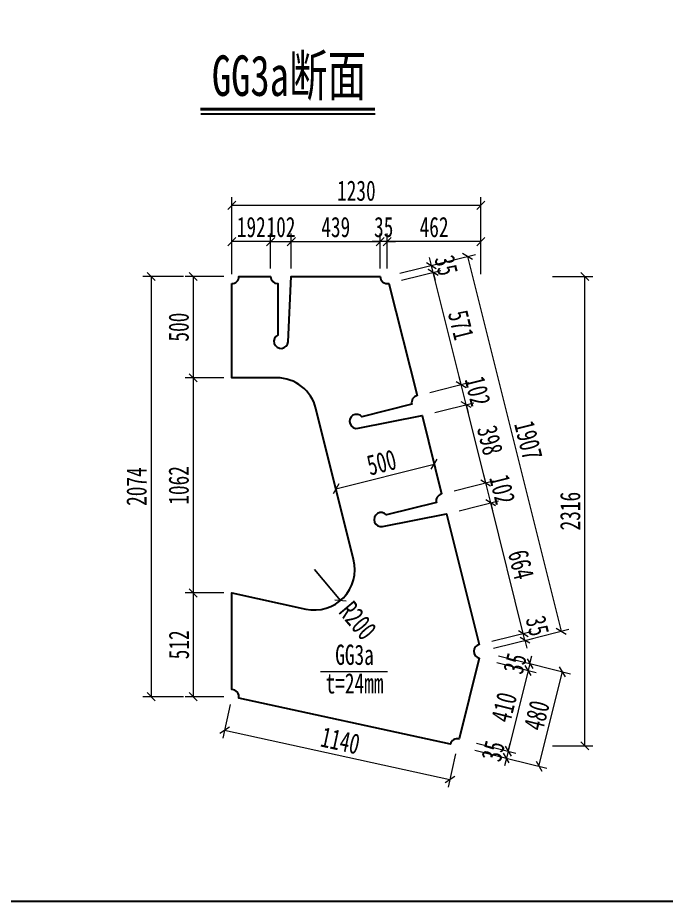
# Model space of a CAD drawing. Header units: millimetres. Extents: x -89049 to 410567, y -307459 to -100425.
# Drawn here: x 156833 to 160037, y -295945 to -291584 of the extents above; entities that cross this region are included whole.
import ezdxf
from ezdxf.enums import TextEntityAlignment as Align

# ---------------------------------------------------------------- set-up
doc = ezdxf.new("R2010")
doc.units = ezdxf.units.MM
doc.layers.get('Defpoints').update_dxf_attribs({"color": 8})
for name, color, linetype, lineweight in [('文字', 7, 'Continuous', 15), ('标注线及字体', 2, 'Continuous', 15), ('细实线', 4, 'Continuous', 15), ('钢板粗线', 1, 'Continuous', 25)]:
    doc.layers.add(name, color=color, linetype=linetype, lineweight=lineweight)
doc.styles.add('111', font='', dxfattribs={"width": 0.7})
doc.styles.add('BM_Dim', font='', dxfattribs={"width": 0.85})
doc.styles.get('111').set_extended_font_data('仿宋_GB2312')
doc.styles.get('BM_Dim').set_extended_font_data('仿宋_GB2312')
doc.dimstyles.new('200', dxfattribs={"dimscale": 0, "dimtxt": 2.5, "dimasz": 1, "dimexe": 1, "dimexo": 1, "dimgap": 0.6, "dimtad": 1, "dimdec": 0, "dimdsep": 46, "dimtxsty": '111', "dimblk": 'OBLIQUE', "dimcen": 0, "dimclrd": 4, "dimclre": 4, "dimclrt": 4, "dimadec": 1, "dimazin": 2, "dimtfac": 1, "dimtdec": 0, "dimtix": 1, "dimtmove": 2, "dimatfit": 3, "dimfxl": 4, "dimfxlon": 1, "dimtolj": 1, "dimlwd": -1, "dimlwe": -1, "dimarcsym": 0})

# ---------------------------------------------------------------- blocks, each defined once
blk = doc.blocks.new('_Oblique')
at = {"color": 0, "linetype": 'ByBlock', "lineweight": -2}
blk.add_line((-0.5, -0.5), (0.5, 0.5), dxfattribs=at)
blk = doc.blocks.new('*D2755')
at = {"layer": 'Defpoints', "color": 0, "transparency": 16777216}
for p in [(157890.9, -292688.9), (158082.4, -292860.8), (157890.9, -292895.8)]:
    blk.add_point(p, dxfattribs=at)
at = {"layer": '细实线', "color": 4, "transparency": 16777216}
for p, q in [((157890.9, -292848.9), (157890.9, -292648.9)), ((158082.4, -292820.8), (158082.4, -292648.9)), ((158082.4, -292688.9), (157890.9, -292688.9))]:
    blk.add_line(p, q, dxfattribs=at)
at = {"layer": '细实线', "color": 4, "transparency": 16777216, "xscale": 40, "yscale": 40, "zscale": 40, "rotation": 180}
blk.add_blockref('_Oblique', (157890.9, -292688.9), dxfattribs=at)
at = {"layer": '细实线', "color": 4, "transparency": 16777216, "xscale": 40, "yscale": 40, "zscale": 40}
blk.add_blockref('_Oblique', (158082.4, -292688.9), dxfattribs=at)
at = {"layer": '细实线', "color": 4, "transparency": 16777216, "insert": (157986.7, -292617.3), "char_height": 100, "attachment_point": 5, "style": '111'}
blk.add_mtext('\\A1;192', dxfattribs=at)
blk = doc.blocks.new('*D2756')
at = {"layer": 'Defpoints', "color": 0, "transparency": 16777216}
for p in [(158184.4, -292688.9), (158082.4, -292860.7), (158184.4, -292860.8)]:
    blk.add_point(p, dxfattribs=at)
at = {"layer": '细实线', "color": 4, "transparency": 16777216}
for p, q in [((158082.4, -292820.7), (158082.4, -292648.9)), ((158184.4, -292820.8), (158184.4, -292648.9)), ((158082.4, -292688.9), (158042.4, -292688.9)), ((158082.4, -292688.9), (158184.4, -292688.9)), ((158184.4, -292688.9), (158224.4, -292688.9))]:
    blk.add_line(p, q, dxfattribs=at)
at = {"layer": '细实线', "color": 4, "transparency": 16777216, "xscale": 40, "yscale": 40, "zscale": 40}
blk.add_blockref('_Oblique', (158082.4, -292688.9), dxfattribs=at)
at = {"layer": '细实线', "color": 4, "transparency": 16777216, "xscale": 40, "yscale": 40, "zscale": 40, "rotation": 180}
blk.add_blockref('_Oblique', (158184.4, -292688.9), dxfattribs=at)
at = {"layer": '细实线', "color": 4, "transparency": 16777216, "insert": (158133.4, -292617.3), "char_height": 100, "attachment_point": 5, "style": '111'}
blk.add_mtext('\\A1;102', dxfattribs=at)
blk = doc.blocks.new('*D2757')
at = {"layer": 'Defpoints', "color": 0, "transparency": 16777216}
for p in [(158623.4, -292688.9), (158184.4, -292860.8), (158623.4, -292860.8)]:
    blk.add_point(p, dxfattribs=at)
at = {"layer": '细实线', "color": 4, "transparency": 16777216}
for p, q in [((158184.4, -292820.8), (158184.4, -292648.9)), ((158623.4, -292820.8), (158623.4, -292648.9)), ((158184.4, -292688.9), (158623.4, -292688.9))]:
    blk.add_line(p, q, dxfattribs=at)
at = {"layer": '细实线', "color": 4, "transparency": 16777216, "xscale": 40, "yscale": 40, "zscale": 40, "rotation": 180}
blk.add_blockref('_Oblique', (158184.4, -292688.9), dxfattribs=at)
at = {"layer": '细实线', "color": 4, "transparency": 16777216, "xscale": 40, "yscale": 40, "zscale": 40}
blk.add_blockref('_Oblique', (158623.4, -292688.9), dxfattribs=at)
at = {"layer": '细实线', "color": 4, "transparency": 16777216, "insert": (158403.9, -292617.3), "char_height": 100, "attachment_point": 5, "style": '111'}
blk.add_mtext('\\A1;439', dxfattribs=at)
blk = doc.blocks.new('*D2758')
at = {"layer": 'Defpoints', "color": 0, "transparency": 16777216}
for p in [(158623.4, -292688.9), (158623.4, -292860.7), (158658.4, -292860.7)]:
    blk.add_point(p, dxfattribs=at)
at = {"layer": '细实线', "color": 4, "transparency": 16777216}
for p, q in [((158623.4, -292820.7), (158623.4, -292648.9)), ((158658.4, -292820.7), (158658.4, -292648.9)), ((158623.4, -292688.9), (158583.4, -292688.9)), ((158658.4, -292688.9), (158623.4, -292688.9)), ((158658.4, -292688.9), (158698.4, -292688.9))]:
    blk.add_line(p, q, dxfattribs=at)
at = {"layer": '细实线', "color": 4, "transparency": 16777216, "xscale": 40, "yscale": 40, "zscale": 40}
blk.add_blockref('_Oblique', (158623.4, -292688.9), dxfattribs=at)
at = {"layer": '细实线', "color": 4, "transparency": 16777216, "xscale": 40, "yscale": 40, "zscale": 40, "rotation": 180}
blk.add_blockref('_Oblique', (158658.4, -292688.9), dxfattribs=at)
at = {"layer": '细实线', "color": 4, "transparency": 16777216, "insert": (158640.9, -292617.3), "char_height": 100, "attachment_point": 5, "style": '111'}
blk.add_mtext('\\A1;35', dxfattribs=at)
blk = doc.blocks.new('*D2759')
at = {"layer": 'Defpoints', "color": 0, "transparency": 16777216}
for p in [(159120.9, -292509.5), (159120.9, -292843.1), (157890.9, -292895.8)]:
    blk.add_point(p, dxfattribs=at)
at = {"layer": '细实线', "color": 4, "transparency": 16777216}
for p, q in [((157890.9, -292669.5), (157890.9, -292469.5)), ((159120.9, -292669.5), (159120.9, -292469.5)), ((157890.9, -292509.5), (159120.9, -292509.5))]:
    blk.add_line(p, q, dxfattribs=at)
at = {"layer": '细实线', "color": 4, "transparency": 16777216, "xscale": 40, "yscale": 40, "zscale": 40, "rotation": 180}
blk.add_blockref('_Oblique', (157890.9, -292509.5), dxfattribs=at)
at = {"layer": '细实线', "color": 4, "transparency": 16777216, "xscale": 40, "yscale": 40, "zscale": 40}
blk.add_blockref('_Oblique', (159120.9, -292509.5), dxfattribs=at)
at = {"layer": '细实线', "color": 4, "transparency": 16777216, "insert": (158505.9, -292438), "char_height": 100, "attachment_point": 5, "style": '111'}
blk.add_mtext('\\A1;1230', dxfattribs=at)
blk = doc.blocks.new('*D2793')
at = {"layer": 'Defpoints', "color": 0, "transparency": 16777216}
for p in [(159169.2, -293978.3), (158951.4, -294032.8), (159112.4, -294676.9)]:
    blk.add_point(p, dxfattribs=at)
at = {"layer": '细实线', "color": 4, "transparency": 16777216}
for p, q in [((159014, -294017.1), (159208, -293968.6)), ((159330.3, -294622.5), (159169.2, -293978.3)), ((159175, -294661.3), (159369.1, -294612.8))]:
    blk.add_line(p, q, dxfattribs=at)
at = {"layer": '细实线', "color": 4, "transparency": 16777216, "xscale": 40, "yscale": 40, "zscale": 40}
for p, rotation in [((159169.2, -293978.3), 104.0357949053812), ((159330.3, -294622.5), 284.0357949053811)]:
    blk.add_blockref('_Oblique', p, dxfattribs=dict(at, rotation=rotation))
at = {"layer": '细实线', "color": 4, "transparency": 16777216, "insert": (159319.2, -294283), "char_height": 100, "attachment_point": 5, "rotation": 284.0358, "style": '111'}
blk.add_mtext('\\A1;664', dxfattribs=at)
blk = doc.blocks.new('*D2794')
at = {"layer": 'Defpoints', "color": 0, "transparency": 16777216}
for p in [(159144.5, -293879.4), (158926.6, -293933.8), (158951.4, -294032.8)]:
    blk.add_point(p, dxfattribs=at)
at = {"layer": '细实线', "color": 4, "transparency": 16777216}
for p, q in [((159144.5, -293879.4), (159134.8, -293840.6)), ((158989.3, -293918.2), (159183.3, -293869.7)), ((159169.2, -293978.3), (159144.5, -293879.4)), ((159014, -294017.1), (159208, -293968.6)), ((159169.2, -293978.3), (159178.9, -294017.1))]:
    blk.add_line(p, q, dxfattribs=at)
at = {"layer": '细实线', "color": 4, "transparency": 16777216, "xscale": 40, "yscale": 40, "zscale": 40}
for p, rotation in [((159144.5, -293879.4), 284.0358325336415), ((159169.2, -293978.3), 104.0358325336415)]:
    blk.add_blockref('_Oblique', p, dxfattribs=dict(at, rotation=rotation))
at = {"layer": '细实线', "color": 4, "transparency": 16777216, "insert": (159226.3, -293911.5), "char_height": 100, "attachment_point": 5, "rotation": 284.0358, "style": '111'}
blk.add_mtext('\\A1;102', dxfattribs=at)
blk = doc.blocks.new('*D2795')
at = {"layer": 'Defpoints', "color": 0, "transparency": 16777216}
for p in [(159048, -293493.3), (158830.1, -293547.7), (158926.6, -293933.8)]:
    blk.add_point(p, dxfattribs=at)
at = {"layer": '细实线', "color": 4, "transparency": 16777216}
for p, q in [((158892.7, -293532.1), (159086.8, -293483.6)), ((159144.5, -293879.4), (159048, -293493.3)), ((158989.3, -293918.2), (159183.3, -293869.7))]:
    blk.add_line(p, q, dxfattribs=at)
at = {"layer": '细实线', "color": 4, "transparency": 16777216, "xscale": 40, "yscale": 40, "zscale": 40}
for p, rotation in [((159048, -293493.3), 104.0358325336421), ((159144.5, -293879.4), 284.035832533642)]:
    blk.add_blockref('_Oblique', p, dxfattribs=dict(at, rotation=rotation))
at = {"layer": '细实线', "color": 4, "transparency": 16777216, "insert": (159165.7, -293669), "char_height": 100, "attachment_point": 5, "rotation": 284.0358, "style": '111'}
blk.add_mtext('\\A1;398', dxfattribs=at)
blk = doc.blocks.new('*D2796')
at = {"layer": 'Defpoints', "color": 0, "transparency": 16777216}
for p in [(159023.2, -293394.3), (158805.4, -293448.8), (158830.1, -293547.7)]:
    blk.add_point(p, dxfattribs=at)
at = {"layer": '细实线', "color": 4, "transparency": 16777216}
for p, q in [((159023.2, -293394.3), (159013.5, -293355.5)), ((158868, -293433.1), (159062, -293384.6)), ((159048, -293493.3), (159023.2, -293394.3)), ((158892.7, -293532.1), (159086.8, -293483.6)), ((159048, -293493.3), (159057.7, -293532.1))]:
    blk.add_line(p, q, dxfattribs=at)
at = {"layer": '细实线', "color": 4, "transparency": 16777216, "xscale": 40, "yscale": 40, "zscale": 40}
for p, rotation in [((159023.2, -293394.3), 284.0358325336258), ((159048, -293493.3), 104.0358325336257)]:
    blk.add_blockref('_Oblique', p, dxfattribs=dict(at, rotation=rotation))
at = {"layer": '细实线', "color": 4, "transparency": 16777216, "insert": (159105, -293426.4), "char_height": 100, "attachment_point": 5, "rotation": 284.0358, "style": '111'}
blk.add_mtext('\\A1;102', dxfattribs=at)
blk = doc.blocks.new('*D2797')
at = {"layer": 'Defpoints', "color": 0, "transparency": 16777216}
for p in [(158884.8, -292840.4), (158666.9, -292894.9), (158805.4, -293448.8)]:
    blk.add_point(p, dxfattribs=at)
at = {"layer": '细实线', "color": 4, "transparency": 16777216}
for p, q in [((158729.5, -292879.2), (158923.6, -292830.7)), ((159023.2, -293394.3), (158884.8, -292840.4)), ((158868, -293433.1), (159062, -293384.6))]:
    blk.add_line(p, q, dxfattribs=at)
at = {"layer": '细实线', "color": 4, "transparency": 16777216, "xscale": 40, "yscale": 40, "zscale": 40}
for p, rotation in [((158884.8, -292840.4), 104.035815635598), ((159023.2, -293394.3), 284.0358156355979)]:
    blk.add_blockref('_Oblique', p, dxfattribs=dict(at, rotation=rotation))
at = {"layer": '细实线', "color": 4, "transparency": 16777216, "insert": (159022.4, -293100.3), "char_height": 100, "attachment_point": 5, "rotation": 284.0358, "style": '111'}
blk.add_mtext('\\A1;571', dxfattribs=at)
blk = doc.blocks.new('*D2798')
at = {"layer": 'Defpoints', "color": 0, "transparency": 16777216}
for p in [(158876.3, -292806.5), (158658.4, -292860.8), (158666.9, -292894.9)]:
    blk.add_point(p, dxfattribs=at)
at = {"layer": '细实线', "color": 4, "transparency": 16777216}
for p, q in [((158721.1, -292845.2), (158915.1, -292796.8)), ((158876.3, -292806.5), (158866.6, -292767.7)), ((158729.5, -292879.3), (158923.6, -292830.9)), ((158884.8, -292840.6), (158876.3, -292806.5)), ((158884.8, -292840.6), (158894.5, -292879.4))]:
    blk.add_line(p, q, dxfattribs=at)
at = {"layer": '细实线', "color": 4, "transparency": 16777216, "xscale": 40, "yscale": 40, "zscale": 40}
for p, rotation in [((158876.3, -292806.5), 283.9963879387598), ((158884.8, -292840.6), 103.9963879387598)]:
    blk.add_blockref('_Oblique', p, dxfattribs=dict(at, rotation=rotation))
at = {"layer": '细实线', "color": 4, "transparency": 16777216, "insert": (158950, -292806.2), "char_height": 100, "attachment_point": 5, "rotation": 283.9964, "style": '111'}
blk.add_mtext('\\A1;35', dxfattribs=at)
blk = doc.blocks.new('*D2799')
at = {"layer": 'Defpoints', "color": 0, "transparency": 16777216}
for p in [(158658.4, -292860.9), (159517.2, -294611.8), (159120.9, -294710.9)]:
    blk.add_point(p, dxfattribs=at)
at = {"layer": '细实线', "color": 4, "transparency": 16777216}
for p, q in [((158899.5, -292800.7), (159093.6, -292752.1)), ((159054.8, -292761.8), (159517.2, -294611.8)), ((159362, -294650.6), (159556, -294602.1))]:
    blk.add_line(p, q, dxfattribs=at)
at = {"layer": '细实线', "color": 4, "transparency": 16777216, "xscale": 40, "yscale": 40, "zscale": 40}
for p, rotation in [((159054.8, -292761.8), 104.0358371285842), ((159517.2, -294611.8), 284.0358371285842)]:
    blk.add_blockref('_Oblique', p, dxfattribs=dict(at, rotation=rotation))
at = {"layer": '细实线', "color": 4, "transparency": 16777216, "insert": (159355.4, -293669.5), "char_height": 100, "attachment_point": 5, "rotation": 284.0358, "style": '111'}
blk.add_mtext('\\A1;1907', dxfattribs=at)
blk = doc.blocks.new('*D2800')
at = {"layer": 'Defpoints', "color": 0, "transparency": 16777216}
for p in [(159330.3, -294622.5), (159112.4, -294676.9), (159120.9, -294710.9)]:
    blk.add_point(p, dxfattribs=at)
at = {"layer": '细实线', "color": 4, "transparency": 16777216}
for p, q in [((159330.3, -294622.5), (159320.6, -294583.7)), ((159175, -294661.3), (159369.1, -294612.8)), ((159338.7, -294656.4), (159330.3, -294622.5)), ((159183.5, -294695.2), (159377.6, -294646.7)), ((159338.7, -294656.4), (159348.4, -294695.2))]:
    blk.add_line(p, q, dxfattribs=at)
at = {"layer": '细实线', "color": 4, "transparency": 16777216, "xscale": 40, "yscale": 40, "zscale": 40}
for p, rotation in [((159330.3, -294622.5), 284.0358325336503), ((159338.7, -294656.4), 104.0358325336503)]:
    blk.add_blockref('_Oblique', p, dxfattribs=dict(at, rotation=rotation))
at = {"layer": '细实线', "color": 4, "transparency": 16777216, "insert": (159400.4, -294585.4), "char_height": 100, "attachment_point": 5, "rotation": 284.0358, "style": '111'}
blk.add_mtext('\\A1;35', dxfattribs=at)
blk = doc.blocks.new('*D2801')
at = {"layer": 'Defpoints', "color": 0, "transparency": 16777216}
for p in [(159120.9, -294710.9), (159112.4, -294744.8), (159354.7, -294805.4)]:
    blk.add_point(p, dxfattribs=at)
at = {"layer": '细实线', "color": 4, "transparency": 16777216}
for p, q in [((159199.5, -294766.6), (159393.5, -294815.1)), ((159208, -294732.7), (159402, -294781.2)), ((159363.2, -294771.5), (159372.9, -294732.7)), ((159354.7, -294805.4), (159345, -294844.2)), ((159363.2, -294771.5), (159354.7, -294805.4))]:
    blk.add_line(p, q, dxfattribs=at)
at = {"layer": '细实线', "color": 4, "transparency": 16777216, "xscale": 40, "yscale": 40, "zscale": 40}
for p, rotation in [((159363.2, -294771.5), 255.9638663125459), ((159354.7, -294805.4), 75.96386631254585)]:
    blk.add_blockref('_Oblique', p, dxfattribs=dict(at, rotation=rotation))
at = {"layer": '细实线', "color": 4, "transparency": 16777216, "insert": (159289.5, -294771.1), "char_height": 100, "attachment_point": 5, "rotation": 75.9639, "style": '111'}
blk.add_mtext('\\A1;35', dxfattribs=at)
blk = doc.blocks.new('*D2802')
at = {"layer": 'Defpoints', "color": 0, "transparency": 16777216}
for p in [(159112.4, -294744.8), (159012.9, -295143), (159255.2, -295203.6)]:
    blk.add_point(p, dxfattribs=at)
at = {"layer": '细实线', "color": 4, "transparency": 16777216}
for p, q in [((159199.5, -294766.6), (159393.5, -294815.1)), ((159354.7, -294805.4), (159255.2, -295203.6)), ((159099.9, -295164.8), (159294, -295213.3))]:
    blk.add_line(p, q, dxfattribs=at)
at = {"layer": '细实线', "color": 4, "transparency": 16777216, "xscale": 40, "yscale": 40, "zscale": 40}
for p, rotation in [((159354.7, -294805.4), 75.9643339633429), ((159255.2, -295203.6), 255.9643339633429)]:
    blk.add_blockref('_Oblique', p, dxfattribs=dict(at, rotation=rotation))
at = {"layer": '细实线', "color": 4, "transparency": 16777216, "insert": (159235.5, -294987.2), "char_height": 100, "attachment_point": 5, "rotation": 75.9643, "style": '111'}
blk.add_mtext('\\A1;410', dxfattribs=at)
blk = doc.blocks.new('*D2803')
at = {"layer": 'Defpoints', "color": 0, "transparency": 16777216}
for p in [(159012.9, -295143), (159004.4, -295177), (159246.7, -295237.6)]:
    blk.add_point(p, dxfattribs=at)
at = {"layer": '细实线', "color": 4, "transparency": 16777216}
for p, q in [((159091.5, -295198.8), (159285.5, -295247.3)), ((159099.9, -295164.8), (159294, -295213.3)), ((159255.2, -295203.6), (159246.7, -295237.6)), ((159255.2, -295203.6), (159264.9, -295164.8)), ((159246.7, -295237.6), (159237, -295276.4))]:
    blk.add_line(p, q, dxfattribs=at)
at = {"layer": '细实线', "color": 4, "transparency": 16777216, "xscale": 40, "yscale": 40, "zscale": 40}
for p, rotation in [((159255.2, -295203.6), 255.9639762274757), ((159246.7, -295237.6), 75.96397622747574)]:
    blk.add_blockref('_Oblique', p, dxfattribs=dict(at, rotation=rotation))
at = {"layer": '细实线', "color": 4, "transparency": 16777216, "insert": (159181.5, -295203.2), "char_height": 100, "attachment_point": 5, "rotation": 75.964, "style": '111'}
blk.add_mtext('\\A1;35', dxfattribs=at)
blk = doc.blocks.new('*D2804')
at = {"layer": 'Defpoints', "color": 0, "transparency": 16777216}
for p in [(159120.9, -294710.9), (159524.2, -294811.7), (159004.4, -295177)]:
    blk.add_point(p, dxfattribs=at)
at = {"layer": '细实线', "color": 4, "transparency": 16777216}
for p, q in [((159369, -294772.9), (159563.1, -294821.4)), ((159407.7, -295277.8), (159524.2, -294811.7)), ((159252.5, -295239), (159446.5, -295287.5))]:
    blk.add_line(p, q, dxfattribs=at)
at = {"layer": '细实线', "color": 4, "transparency": 16777216, "xscale": 40, "yscale": 40, "zscale": 40}
for p, rotation in [((159524.2, -294811.7), 75.96430590240305), ((159407.7, -295277.8), 255.9643059024031)]:
    blk.add_blockref('_Oblique', p, dxfattribs=dict(at, rotation=rotation))
at = {"layer": '细实线', "color": 4, "transparency": 16777216, "insert": (159396.6, -295027.4), "char_height": 100, "attachment_point": 5, "rotation": 75.9643, "style": '111'}
blk.add_mtext('\\A1;480', dxfattribs=at)
blk = doc.blocks.new('*D2806')
at = {"layer": 'Defpoints', "color": 0, "transparency": 16777216}
for p in [(158298.4, -294306.9), (158427.9, -294459.3)]:
    blk.add_point(p, dxfattribs=at)
at = {"layer": '细实线', "color": 4, "transparency": 16777216}
for p, q in [((158427.9, -294459.3), (158298.4, -294306.9)), ((158298.4, -294306.9), (158427.9, -294459.3))]:
    blk.add_line(p, q, dxfattribs=at)
blk.add_arc((158298.4, -294306.9), 200, 293.9141, 321.8259, dxfattribs=at)
at = {"layer": '细实线', "color": 4, "transparency": 16777216, "xscale": 40, "yscale": 40, "zscale": 40, "rotation": 310.3475256632982}
blk.add_blockref('_Oblique', (158427.9, -294459.3), dxfattribs=at)
at = {"layer": '细实线', "color": 4, "transparency": 16777216, "insert": (158512.8, -294559.3), "char_height": 100, "attachment_point": 5, "rotation": 310.3475, "style": '111'}
blk.add_mtext('\\A1;R200', dxfattribs=at)
blk = doc.blocks.new('*D2745')
at = {"layer": 'Defpoints', "color": 0, "transparency": 16777216}
for p in [(158658.4, -292688.9), (158658.4, -292860.8), (159120.9, -294710.8)]:
    blk.add_point(p, dxfattribs=at)
at = {"layer": '细实线', "color": 4, "transparency": 16777216}
for p, q in [((158658.4, -292820.8), (158658.4, -292648.9)), ((159120.9, -292848.9), (159120.9, -292648.9)), ((159120.9, -292688.9), (158658.4, -292688.9))]:
    blk.add_line(p, q, dxfattribs=at)
at = {"layer": '细实线', "color": 4, "transparency": 16777216, "xscale": 40, "yscale": 40, "zscale": 40, "rotation": 180}
blk.add_blockref('_Oblique', (158658.4, -292688.9), dxfattribs=at)
at = {"layer": '细实线', "color": 4, "transparency": 16777216, "xscale": 40, "yscale": 40, "zscale": 40}
blk.add_blockref('_Oblique', (159120.9, -292688.9), dxfattribs=at)
at = {"layer": '细实线', "color": 4, "transparency": 16777216, "insert": (158889.7, -292617.3), "char_height": 100, "attachment_point": 5, "style": '111'}
blk.add_mtext('\\A1;462', dxfattribs=at)
blk = doc.blocks.new('*D2748')
at = {"layer": 'Defpoints', "color": 0, "transparency": 16777216}
for p in [(158658.4, -292860.8), (159633.9, -292860.8), (159004.4, -295177)]:
    blk.add_point(p, dxfattribs=at)
at = {"layer": '细实线', "color": 4, "transparency": 16777216}
for p, q in [((159473.9, -292860.8), (159673.9, -292860.8)), ((159633.9, -295177), (159633.9, -292860.8)), ((159473.9, -295177), (159673.9, -295177))]:
    blk.add_line(p, q, dxfattribs=at)
at = {"layer": '细实线', "color": 4, "transparency": 16777216, "xscale": 40, "yscale": 40, "zscale": 40}
for p, rotation in [((159633.9, -292860.8), 90), ((159633.9, -295177), 270)]:
    blk.add_blockref('_Oblique', p, dxfattribs=dict(at, rotation=rotation))
at = {"layer": '细实线', "color": 4, "transparency": 16777216, "insert": (159562.3, -294018.9), "char_height": 100, "attachment_point": 5, "rotation": 90, "style": '111'}
blk.add_mtext('\\A1;2316', dxfattribs=at)
blk = doc.blocks.new('*D4616')
at = {"layer": 'Defpoints', "color": 0, "transparency": 16777216}
for p in [(157890.9, -292860.8), (157700.2, -293360.8), (157890.9, -293360.8)]:
    blk.add_point(p, dxfattribs=at)
at = {"layer": '细实线', "color": 4, "transparency": 16777216}
for p, q in [((157850.9, -292860.8), (157660.2, -292860.8)), ((157700.2, -292860.8), (157700.2, -293360.8)), ((157850.9, -293360.8), (157660.2, -293360.8))]:
    blk.add_line(p, q, dxfattribs=at)
at = {"layer": '细实线', "color": 4, "transparency": 16777216, "xscale": 40, "yscale": 40, "zscale": 40}
for p, rotation in [((157700.2, -292860.8), 90), ((157700.2, -293360.8), 270)]:
    blk.add_blockref('_Oblique', p, dxfattribs=dict(at, rotation=rotation))
at = {"layer": '细实线', "color": 4, "transparency": 16777216, "insert": (157628.6, -293110.8), "char_height": 100, "attachment_point": 5, "rotation": 90, "style": '111'}
blk.add_mtext('\\A1;500', dxfattribs=at)
blk = doc.blocks.new('*D4617')
at = {"layer": 'Defpoints', "color": 0, "transparency": 16777216}
for p in [(157890.9, -293360.8), (157700.2, -294422.9), (157890.9, -294422.9)]:
    blk.add_point(p, dxfattribs=at)
at = {"layer": '细实线', "color": 4, "transparency": 16777216}
for p, q in [((157850.9, -293360.8), (157660.2, -293360.8)), ((157700.2, -293360.8), (157700.2, -294422.9)), ((157850.9, -294422.9), (157660.2, -294422.9))]:
    blk.add_line(p, q, dxfattribs=at)
at = {"layer": '细实线', "color": 4, "transparency": 16777216, "xscale": 40, "yscale": 40, "zscale": 40}
for p, rotation in [((157700.2, -293360.8), 90), ((157700.2, -294422.9), 270)]:
    blk.add_blockref('_Oblique', p, dxfattribs=dict(at, rotation=rotation))
at = {"layer": '细实线', "color": 4, "transparency": 16777216, "insert": (157628.6, -293891.9), "char_height": 100, "attachment_point": 5, "rotation": 90, "style": '111'}
blk.add_mtext('\\A1;1062', dxfattribs=at)
blk = doc.blocks.new('*D4618')
at = {"layer": 'Defpoints', "color": 0, "transparency": 16777216}
for p in [(157890.9, -294422.9), (157700.2, -294934.6), (157890.9, -294934.6)]:
    blk.add_point(p, dxfattribs=at)
at = {"layer": '细实线', "color": 4, "transparency": 16777216}
for p, q in [((157850.9, -294422.9), (157660.2, -294422.9)), ((157700.2, -294422.9), (157700.2, -294934.6)), ((157850.9, -294934.6), (157660.2, -294934.6))]:
    blk.add_line(p, q, dxfattribs=at)
at = {"layer": '细实线', "color": 4, "transparency": 16777216, "xscale": 40, "yscale": 40, "zscale": 40}
for p, rotation in [((157700.2, -294422.9), 90), ((157700.2, -294934.6), 270)]:
    blk.add_blockref('_Oblique', p, dxfattribs=dict(at, rotation=rotation))
at = {"layer": '细实线', "color": 4, "transparency": 16777216, "insert": (157629.7, -294678.8), "char_height": 100, "attachment_point": 5, "rotation": 90, "style": '111'}
blk.add_mtext('\\A1;512', dxfattribs=at)
blk = doc.blocks.new('*D4619')
at = {"layer": 'Defpoints', "color": 0, "transparency": 16777216}
for p in [(157890.9, -292860.8), (157491.9, -294934.6), (157890.9, -294934.6)]:
    blk.add_point(p, dxfattribs=at)
at = {"layer": '细实线', "color": 4, "transparency": 16777216}
for p, q in [((157651.9, -292860.8), (157451.9, -292860.8)), ((157491.9, -292860.8), (157491.9, -294934.6)), ((157651.9, -294934.6), (157451.9, -294934.6))]:
    blk.add_line(p, q, dxfattribs=at)
at = {"layer": '细实线', "color": 4, "transparency": 16777216, "xscale": 40, "yscale": 40, "zscale": 40}
for p, rotation in [((157491.9, -292860.8), 90), ((157491.9, -294934.6), 270)]:
    blk.add_blockref('_Oblique', p, dxfattribs=dict(at, rotation=rotation))
at = {"layer": '细实线', "color": 4, "transparency": 16777216, "insert": (157420.3, -293897.7), "char_height": 100, "attachment_point": 5, "rotation": 90, "style": '111'}
blk.add_mtext('\\A1;2074', dxfattribs=at)
blk = doc.blocks.new('*D4621')
at = {"layer": 'Defpoints', "color": 0, "transparency": 16777216}
for p in [(158855.4, -293648.6), (158370.3, -293769.9), (158890.1, -293787.4)]:
    blk.add_point(p, dxfattribs=at)
at = {"layer": '细实线', "color": 4, "transparency": 16777216}
for p, q in [((158865.1, -293687.4), (158899.8, -293826.2)), ((158380, -293808.7), (158414.7, -293947.4)), ((158405, -293908.6), (158890.1, -293787.4))]:
    blk.add_line(p, q, dxfattribs=at)
at = {"layer": '细实线', "color": 4, "transparency": 16777216, "xscale": 40, "yscale": 40, "zscale": 40}
for p, rotation in [((158890.1, -293787.4), 14.03582402655709), ((158405, -293908.6), 194.0358240265571)]:
    blk.add_blockref('_Oblique', p, dxfattribs=dict(at, rotation=rotation))
at = {"layer": '细实线', "color": 4, "transparency": 16777216, "insert": (158630.2, -293778.6), "char_height": 100, "attachment_point": 5, "rotation": 14.0358, "style": '111'}
blk.add_mtext('\\A1;500', dxfattribs=at)
blk = doc.blocks.new('*D4622')
at = {"layer": 'Defpoints', "color": 0, "transparency": 16777216}
for p in [(157890.9, -294934.6), (159004.4, -295177), (158968.3, -295342.8)]:
    blk.add_point(p, dxfattribs=at)
at = {"layer": '细实线', "color": 4, "transparency": 16777216}
for p, q in [((157882.4, -294973.7), (157846.3, -295139.5)), ((157854.8, -295100.4), (158968.3, -295342.8)), ((158995.9, -295216.1), (158959.8, -295381.8))]:
    blk.add_line(p, q, dxfattribs=at)
at = {"layer": '细实线', "color": 4, "transparency": 16777216, "xscale": 40, "yscale": 40, "zscale": 40}
for p, rotation in [((157854.8, -295100.4), 167.719822778722), ((158968.3, -295342.8), 347.7198227787219)]:
    blk.add_blockref('_Oblique', p, dxfattribs=dict(at, rotation=rotation))
at = {"layer": '细实线', "color": 4, "transparency": 16777216, "insert": (158426.8, -295151.6), "char_height": 100, "attachment_point": 5, "rotation": 347.7198, "style": '111'}
blk.add_mtext('\\A1;1140', dxfattribs=at)

msp = doc.modelspace()

# ---------------------------------------------------------------- linework, layer by layer
at = {"color": 4}
msp.add_line((157736.8, -292058.8), (158598.3, -292058.8), dxfattribs=at)
at = {"color": 6, "const_width": 14.4}
msp.add_lwpolyline([(157735.8, -292034.8), (158598.6, -292034.8)], dxfattribs=at)
at = {"layer": 'Defpoints'}
msp.add_lwpolyline([(153573.4, -285712.7), (168973.4, -285712.7), (168973.4, -295944.7), (153573.4, -295944.7)], close=True, dxfattribs=at)
at = {"layer": '细实线'}
msp.add_line((158329.1, -294810.4), (158659.8, -294810.4), dxfattribs=at)
at = {"layer": '钢板粗线'}
msp.add_lwpolyline([(157890.9, -292895.8, 0.414214), (157925.9, -292860.8), (158082.4, -292860.8, 0.41409), (158117.4, -292895.8), (158117.4, -293149.7, 1.73098), (158168.4, -293182.6), (158184.4, -292860.8), (158623.4, -292860.8, 0.487926), (158666.9, -292894.8), (158805.4, -293448.7, 0.414115), (158779.9, -293491.1), (158533.6, -293552.7, 1.730969), (158514.1, -293610.1), (158830.1, -293547.6), (158926.6, -293933.7, 0.414081), (158901.2, -293976.2), (158654.9, -294037.7, 1.730969), (158635.3, -294095.1), (158951.4, -294032.7), (159112.4, -294676.8, 0.780783), (159112.4, -294744.7), (159012.9, -295142.9, 0.423242), (158970.2, -295169.5), (157925.1, -294942.1, 0.47845), (157890.9, -294899.6), (157890.9, -294422.9), (158255.9, -294502.3, 0.556085), (158492.4, -294258.4), (158305.9, -293512.3, 0.344153), (158111.9, -293360.8), (157890.9, -293360.8)], format="xyb", close=True, dxfattribs=at)

# ---------------------------------------------------------------- texts
at = {"layer": '文字', "style": 'BM_Dim', "width": 0.7}
for s, p in [('GG3a', (158496.7, -294807.6)), ('t=24mm', (158496.7, -294948.8))]:
    msp.add_text(s, height=100, dxfattribs=at).set_placement(p, align=Align.BOTTOM_CENTER)
at = {"layer": '标注线及字体', "style": '111', "width": 0.7}
msp.add_text('GG3a断面', height=200, dxfattribs=at).set_placement((158173.3, -291866.4), align=Align.MIDDLE)

# ---------------------------------------------------------------- dimensions: what is measured, and where the dimension line sits
at = {"layer": '细实线'}
for base, p1, p2, picture, middle in [((159120.9, -292509.5), (157890.9, -292895.8), (159120.9, -292843.1), '*D2759', (158505.9, -292438)), ((158184.4, -292688.9), (158082.4, -292860.7), (158184.4, -292860.8), '*D2756', (158133.4, -292617.3)), ((158623.4, -292688.9), (158184.4, -292860.8), (158623.4, -292860.8), '*D2757', (158403.9, -292617.3)), ((158658.4263, -292688.8806), (159120.9036, -294710.7921), (158658.4263, -292860.8253), '*D2745', (158889.665, -292617.313))]:
    dim = msp.add_linear_dim(base=base, p1=p1, p2=p2, dimstyle='200', override={"dimscale": 40, "dimblk": 'Oblique'}, dxfattribs=at)
    dim.commit()
    dim.dimension.update_dxf_attribs({"geometry": picture, "text_midpoint": middle})
for base, p1, p2, angle, picture, middle in [((157890.9036, -292688.8806), (158082.4299, -292860.8253), (157890.9036, -292895.8253), 180, '*D2755', (157986.6668, -292617.313)), ((158623.4, -292688.9), (158658.4, -292860.7), (158623.4, -292860.7), 180, '*D2758', (158640.9, -292617.3)), ((157491.9, -294934.6), (157890.9, -292860.8), (157890.9, -294934.6), 90, '*D4619', (157420.3, -293897.7)), ((157700.2, -293360.8), (157890.9, -292860.8), (157890.9, -293360.8), 90, '*D4616', (157628.6, -293110.8)), ((159633.9, -292860.8), (159004.4, -295177), (158658.4, -292860.8), 90, '*D2748', (159562.3, -294018.9)), ((157700.2, -294422.9), (157890.9, -293360.8), (157890.9, -294422.9), 90, '*D4617', (157628.6, -293891.9)), ((157700.2, -294934.6), (157890.9, -294422.9), (157890.9, -294934.6), 90, '*D4618', (157629.7, -294678.8))]:
    dim = msp.add_linear_dim(base=base, p1=p1, p2=p2, angle=angle, dimstyle='200', override={"dimscale": 40, "dimblk": 'Oblique'}, dxfattribs=at)
    dim.commit()
    dim.dimension.update_dxf_attribs({"geometry": picture, "text_midpoint": middle})
for p1, p2, distance, picture, middle in [((158666.9, -292894.9), (158658.4, -292860.8), -224.5, '*D2798', (158950, -292806.2)), ((158658.4, -292860.9), (159120.9, -294710.9), 408.5, '*D2799', (159355.4, -293669.5)), ((158805.4, -293448.8), (158666.9, -292894.9), -224.5, '*D2797', (159022.4, -293100.3)), ((158830.1, -293547.7), (158805.4, -293448.8), -224.5, '*D2796', (159105, -293426.4)), ((158926.6, -293933.8), (158830.1, -293547.7), -224.5, '*D2795', (159165.7, -293669)), ((158370.3, -293769.9), (158855.4, -293648.6), -143, '*D4621', (158630.2, -293778.6)), ((158951.4, -294032.8), (158926.6, -293933.8), -224.5, '*D2794', (159226.3, -293911.5)), ((159112.4, -294676.9), (158951.4, -294032.8), -224.5, '*D2793', (159319.2, -294283)), ((159004.4, -295177), (159120.9, -294710.9), -415.8, '*D2804', (159396.6, -295027.4)), ((159120.9, -294710.9), (159112.4, -294744.8), 249.8, '*D2801', (159289.5, -294771.1)), ((159112.4, -294744.8), (159012.9, -295143), 249.8, '*D2802', (159235.5, -294987.2)), ((157890.9, -294934.6), (159004.4, -295177), -169.6, '*D4622', (158426.8, -295151.6)), ((159012.9, -295143), (159004.4, -295177), 249.8, '*D2803', (159181.5, -295203.2))]:
    dim = msp.add_aligned_dim(p1=p1, p2=p2, distance=distance, dimstyle='200', override={"dimscale": 40, "dimblk": 'Oblique'}, dxfattribs=at)
    dim.commit()
    dim.dimension.update_dxf_attribs({"geometry": picture, "text_midpoint": middle})
dim = msp.add_radius_dim(center=(158298.4, -294306.9), mpoint=(158427.9, -294459.3), dimstyle='200', override={"dimscale": 40, "dimblk": 'Oblique'}, dxfattribs=at)
dim.commit()
dim.dimension.update_dxf_attribs({"geometry": '*D2806', "text_midpoint": (158512.8, -294559.3), "dimtype": 164})
dim = msp.add_linear_dim(base=(159330.3, -294622.5), p1=(159120.9, -294710.9), p2=(159112.4, -294676.9), angle=104.0358, dimstyle='200', override={"dimscale": 40, "dimblk": 'Oblique'}, dxfattribs=at)
dim.commit()
dim.dimension.update_dxf_attribs({"geometry": '*D2800', "text_midpoint": (159400.4, -294585.4), "dimtype": 161})

doc.saveas('drawing.dxf')
